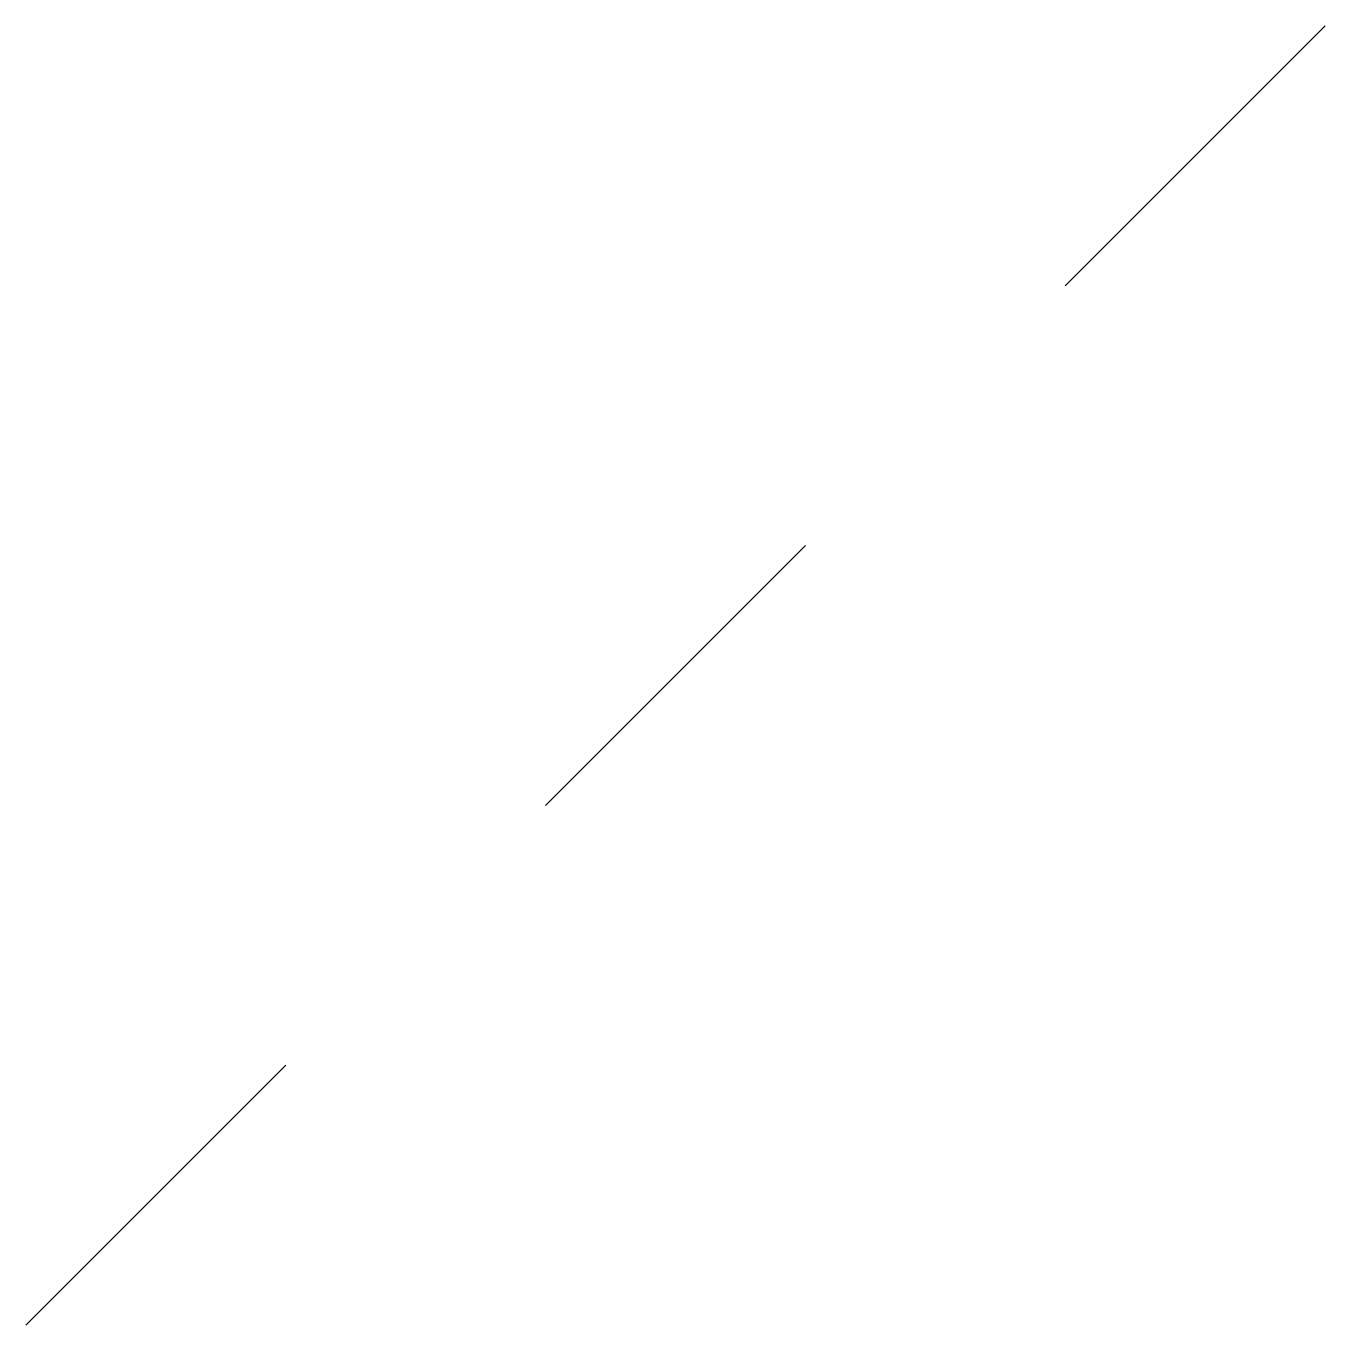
# Model space of a CAD drawing. Extents: x 1 to 11, y 2 to 12.
import ezdxf

# ---------------------------------------------------------------- set-up
doc = ezdxf.new("R2010")
doc.units = 0
doc.header["$MEASUREMENT"] = 0
doc.layers.get('0').update_dxf_attribs({"linetype": 'CONTINUOUS'})

msp = doc.modelspace()

# ---------------------------------------------------------------- linework, layer by layer
for p, q in [((9, 10), (11, 12)), ((5, 6), (7, 8))]:
    msp.add_line(p, q)
at = {"true_color": 0x112233}
msp.add_line((1, 2), (3, 4), dxfattribs=at)

doc.saveas('drawing.dxf')
